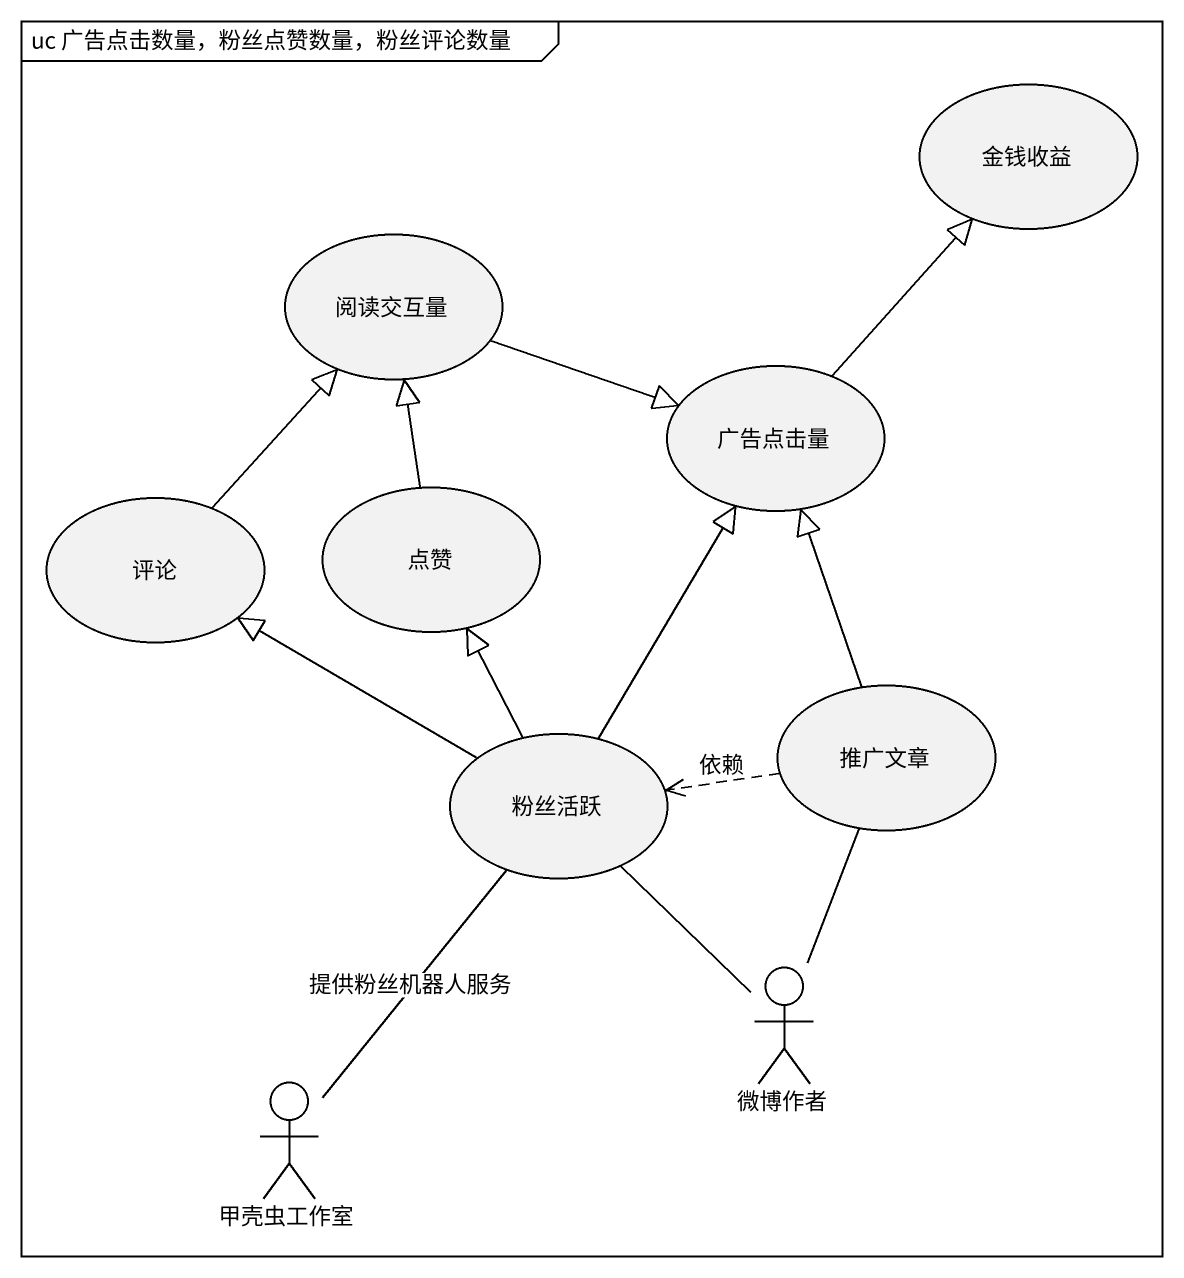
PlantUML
@startuml
mainframe uc 广告点击数量，粉丝点赞数量，粉丝评论数量
usecase 金钱收益
usecase 阅读交互量
usecase 广告点击量
usecase 评论
usecase 点赞
usecase 推广文章
usecase 粉丝活跃
actor 微博作者
actor 甲壳虫工作室
阅读交互量 -right-|> 广告点击量
广告点击量 -up-|> 金钱收益
评论 -up-|> 阅读交互量
点赞 -up-|> 阅读交互量
推广文章 -up-|> 广告点击量
推广文章 .left.> 粉丝活跃 : 依赖
粉丝活跃 -up-|> 广告点击量
粉丝活跃 -left-|> 评论
粉丝活跃 -up-|> 点赞
微博作者 -up- 推广文章
微博作者 -up- 粉丝活跃
甲壳虫工作室 -up- 粉丝活跃 : 提供粉丝机器人服务
@enduml
